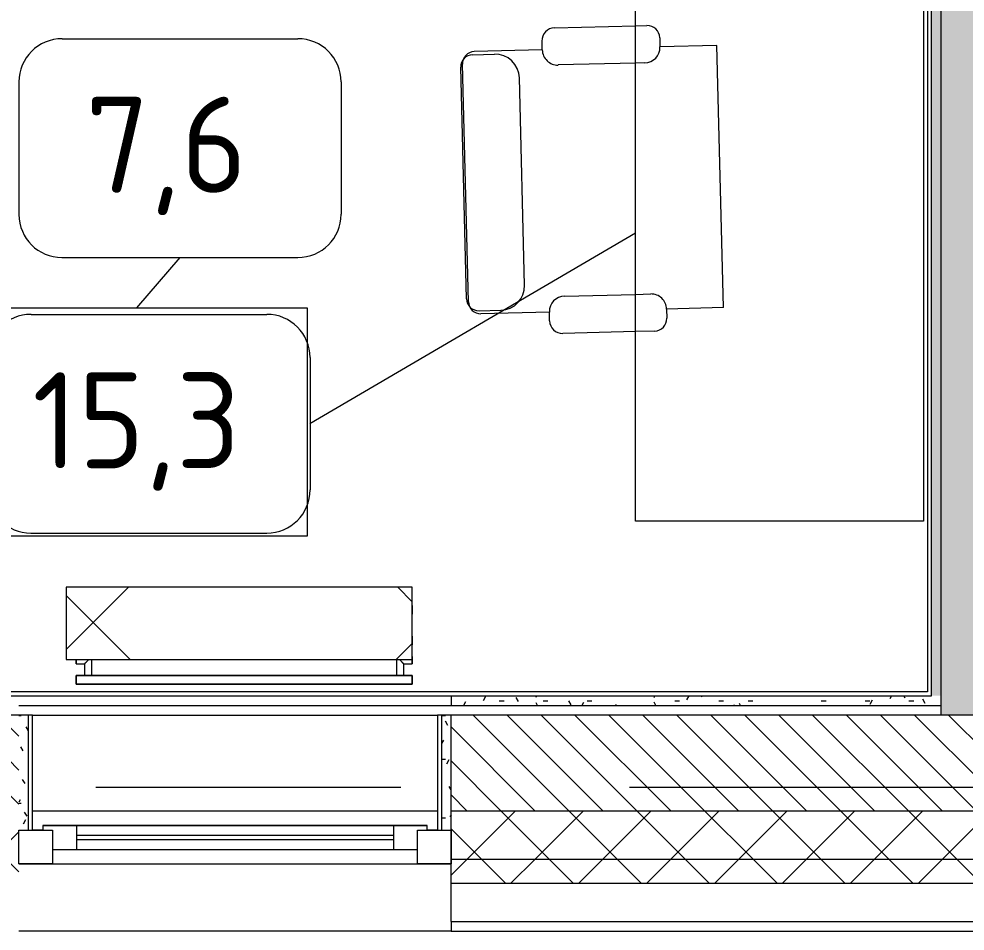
# Model space of a CAD drawing. Header units: millimetres. Extents: x 35840 to 252964, y -8553 to 29000.
# Drawn here: x 77080 to 79050, y 3300 to 5200 of the extents above; entities that cross this region are included whole.
import ezdxf

# ---------------------------------------------------------------- set-up
doc = ezdxf.new("R2010")
doc.units = ezdxf.units.MM
doc.linetypes.add('Осевая', pattern=[3175, 635, -476.25, 1587.5, -476.25])
for name, color, linetype, lineweight in [('A-GLAZ', 7, 'Continuous', 9), ('A-GLAZ-1', 7, 'Continuous', 13), ('A-WALL', 7, 'Continuous', 9), ('I-FURN-IDEN', 7, 'Continuous', 9), ('I-WALL', 7, 'Continuous', 9), ('Знаки', 7, 'Continuous', 9), ('Оси-2', 7, 'Осевая', 9)]:
    doc.layers.add(name, color=color, linetype=linetype, lineweight=lineweight)
for name, color, linetype, lineweight, true_color in [('A-WALL-1', 9, 'Continuous', 9, 0x808080), ('A-WALL-FNSH-1', 9, 'Continuous', 9, 0x808080), ('I-FURN-1', 9, 'Continuous', 9, 0x808080), ('M-EQPM-1', 7, 'Continuous', 9, 0xb2b2b2)]:
    doc.layers.add(name, color=color, linetype=linetype, lineweight=lineweight, true_color=true_color)
doc.styles.add('GOST Common', font='GOST_Common.ttf', dxfattribs={"height": 200})
pattern_1 = [(45, (600, 0), (-70.71068, 70.71068), []), (135, (600, 0), (-70.71068, -70.71068), [])]
pattern_2 = [(0, (600, 0), (121.92, 30.48), [10.058, -81.382, 10.058, -81.382, -487.68]), (0, (600, 0), (121.92, 30.48), [-182.88, 10.058, -172.822, 10.058, -81.382, -213.36]), (0, (600, 0), (121.92, 30.48), [-457.2, 10.058, -50.902, 10.058, -142.342]), (120, (645.72, 15.24), (-87.356454, 90.345817), [10.058, -81.382, 10.058, -81.382, -487.68]), (120, (645.72, 15.24), (-87.356454, 90.345817), [-182.88, 10.058, -172.822, 10.058, -81.382, -213.36]), (120, (645.72, 15.24), (-87.356454, 90.345817), [-457.2, 10.058, -50.902, 10.058, -142.342]), (240, (660.96, 76.2), (-34.563546, -120.825817), [10.058, -81.382, 10.058, -81.382, -487.68]), (240, (660.96, 76.2), (-34.563546, -120.825817), [-182.88, 10.058, -172.822, 10.058, -81.382, -213.36]), (240, (660.96, 76.2), (-34.563546, -120.825817), [-457.2, 10.058, -50.902, 10.058, -142.342])]

# ---------------------------------------------------------------- blocks, each defined once
blk = doc.blocks.new('120_Окно_СКБ_1Ст - 120_Окно_СКБ_1Ст 900х2500_h_-19906774-План расстановки мебели и оборудования 1 этажа в осях 12-23')
at = {"layer": 'A-GLAZ'}
for p, q in [((450, -5), (-450, -5)), ((-330, -55), (330, -55)), ((-422, -75), (-400, -75)), ((330, -65), (-330, -65)), ((400, -75), (422, -75))]:
    blk.add_line(p, q, dxfattribs=at)
at = {"layer": 'A-GLAZ-1'}
for p, q in [((-450, -75), (-450, -5)), ((-450, -5), (-380, -5)), ((-380, -5), (-380, -75)), ((380, -75), (380, -5)), ((380, -5), (450, -5)), ((450, -5), (450, -75)), ((380, -35), (-380, -35)), ((-380, -35), (-380, -75)), ((-330, -85), (-330, -35)), ((330, -85), (330, -35)), ((380, -75), (380, -35)), ((-380, -75), (-450, -75)), ((-380, -75), (-400, -75)), ((-400, -75), (-400, -85)), ((450, -75), (380, -75)), ((400, -75), (380, -75)), ((400, -85), (400, -75)), ((-400, -85), (400, -85)), ((400, -85), (-400, -85))]:
    blk.add_line(p, q, dxfattribs=at)
blk = doc.blocks.new('Стол базовый прямоугольный - 15_3-25644466-План расстановки мебели и оборудования 1 этажа в осях 12-23')
at = {"layer": 'I-FURN-1'}
for p, q in [((-600, 300), (600, 300)), ((-600, -300), (-600, 300)), ((600, 300), (600, -300)), ((600, -300), (-600, -300))]:
    blk.add_line(p, q, dxfattribs=at)
blk = doc.blocks.new('Стул-Кресло рабочее _с подлокотниками_ - 15_5-25644467-План расстановки мебели и оборудования 1 этажа в осях 12-23')
at = {"layer": 'I-FURN-1'}
for p, q in [((-106.7, 244), (388.6, 244)), ((-100.3, 247.8), (382.3, 247.8)), ((-132.1, 76.1), (-132.1, 218.6)), ((-125.7, 222.4), (-125.7, 177)), ((407.7, 222.4), (407.7, 177)), ((414, 77.1), (414, 218.6)), ((-74.9, 126.2), (356.9, 126.2)), ((-150.4, 76.1), (-132.1, 76.1)), ((414, 77.1), (432.4, 77.1)), ((-177.3, -102.2), (-177.3, 49.2)), ((-99.8, 43.8), (-99.8, -104.2)), ((381.8, -116.3), (381.8, 44.8)), ((459.2, 50.3), (459.2, -118.3)), ((-177.3, -142), (-177.3, -102.2)), ((-99.8, -104.2), (-99.8, -135.9)), ((381.8, -135.9), (381.8, -116.3)), ((459.2, -118.3), (459.2, -142)), ((-132.1, -168.2), (-151.1, -168.2)), ((-132.1, -286.9), (-132.1, -168.2)), ((414, -286.9), (414, -168.2)), ((433.1, -168.2), (414, -168.2)), ((-132.1, -286.9), (414, -286.9))]:
    blk.add_line(p, q, dxfattribs=at)
for centre, radius, start, end in [((-106.7, 218.6), 25.4, 90, 180), ((-100.3, 222.4), 25.4, 90, 180), ((382.3, 222.4), 25.4, 360, 90), ((388.6, 218.6), 25.4, 360, 90), ((-74.9, 177), 50.8, 180, 270), ((356.9, 177), 50.8, 270, 360), ((-150.4, 49.2), 26.9, 90, 180), ((-132.1, 43.8), 32.3, 360, 90), ((414, 44.8), 32.3, 90, 180), ((432.4, 50.3), 26.9, 360, 90), ((-132.1, -135.9), 32.3, 270, 0), ((414, -135.9), 32.3, 180, 270), ((-151.1, -142), 26.2, 180, 270), ((433.1, -142), 26.2, 270, 360)]:
    blk.add_arc(centre, radius, start, end, dxfattribs=at)
blk = doc.blocks.new('Стол базовый прямоугольный - 7_6-25644746-План расстановки мебели и оборудования 1 этажа в осях 12-23')
at = {"layer": 'I-FURN-1'}
for p, q in [((-355, 237.5), (355, 237.5)), ((-355, -237.5), (-355, 237.5)), ((355, 237.5), (355, -237.5)), ((355, -237.5), (-355, -237.5))]:
    blk.add_line(p, q, dxfattribs=at)
blk = doc.blocks.new('radiator_prado_classic_z_tip_30_po exemplyaru - Classic Z Тип 30-500-V204-План расстановки мебели и оборудования 1 этажа в осях 12-23')
at = {"layer": 'M-EQPM-1'}
for p, q in [((700, 210), (700, 228)), ((700, 228), (700, 210)), ((700, 146), (700, 164)), ((700, 164), (700, 146)), ((700, 121.5), (700, 106.5)), ((700, 121.2), (700, 121.5)), ((700, 121.5), (700, 121.2)), ((700, 121.2), (700, 121.5)), ((700, 106.8), (700, 121.2)), ((700, 121.2), (700, 106.8)), ((700, 106.8), (700, 121.2)), ((0, 115.9), (0, 106.8)), ((0, 106.5), (0, 115.9)), ((0, 115.9), (0, 114)), ((0, 114), (0, 115.9)), ((0, 114), (0, 112.1)), ((0, 112.1), (0, 114)), ((0, 112.1), (0, 110.2)), ((0, 110.2), (0, 112.1)), ((0, 110.2), (0, 108.7)), ((0, 108.7), (0, 110.2)), ((0, 108.7), (0, 106.8)), ((0, 106.8), (0, 108.7)), ((0, 106.8), (0, 106.5)), ((0, 106.8), (0, 106.8)), ((0, 106.5), (17.5, 106.5)), ((0, 106.5), (17.5, 106.5)), ((17.5, 106.5), (17.5, 82)), ((17.5, 106.5), (17.5, 82)), ((32.5, 82), (32.5, 115.9)), ((32.5, 82), (32.5, 115.9)), ((667.5, 115.9), (667.5, 82)), ((667.5, 115.9), (667.5, 82)), ((682.5, 82), (682.5, 106.5)), ((682.5, 106.5), (700, 106.5)), ((682.5, 82), (682.5, 106.5)), ((682.5, 106.5), (700, 106.5)), ((700, 106.5), (700, 106.8)), ((700, 106.8), (700, 106.5)), ((700, 106.5), (700, 106.8)), ((700, 82), (0, 82)), ((0, 82), (0, 64)), ((0, 64), (0, 82)), ((0, 82), (17.5, 82)), ((32.5, 82), (17.5, 82)), ((17.5, 82), (32.5, 82)), ((32.5, 82), (17.5, 82)), ((17.5, 82), (32.5, 82)), ((18.5, 82), (31.5, 82)), ((32.5, 82), (667.5, 82)), ((682.5, 82), (667.5, 82)), ((667.5, 82), (682.5, 82)), ((682.5, 82), (667.5, 82)), ((667.5, 82), (668.5, 82)), ((668.5, 82), (682.5, 82)), ((668.5, 82), (681.5, 82)), ((682.5, 82), (700, 82)), ((700, 64), (700, 82)), ((700, 82), (700, 64)), ((700, 64), (0, 64)), ((0, 64), (700, 64))]:
    blk.add_line(p, q, dxfattribs=at)
for points, knots in [([(17.5, 106.5), (17.5, 106.5), (17.5, 106.5), (17.7, 106.7), (17.8, 106.8), (17.9, 106.9), (18.1, 107.1), (18.3, 107.3), (18.5, 107.5), (18.7, 107.7), (19, 108), (19.3, 108.3), (19.6, 108.6), (19.8, 108.9), (20.3, 109.3), (20.7, 109.7), (21.1, 110.1), (21.6, 110.6), (22.4, 111.4), (23.6, 112.6), (24.5, 113.5), (25, 114)], [0, 0, 0, 0, 0.071429, 0.107143, 0.142857, 0.178571, 0.214286, 0.25, 0.285714, 0.321429, 0.357143, 0.392857, 0.428571, 0.464286, 0.5, 0.571429, 0.607143, 0.642857, 0.714286, 0.857143, 1, 1, 1, 1]), ([(17.5, 106.5), (17.5, 106.5), (17.5, 106.5), (17.7, 106.7), (17.7, 106.7), (17.8, 106.8)], [0, 0, 0, 0, 0.0714286, 0.1071429, 0.1428571, 0.1428571, 0.1428571, 0.1428571]), ([(17.8, 106.8), (17.7, 106.7), (17.7, 106.7), (17.5, 106.5), (17.5, 106.5), (17.5, 106.5)], [0.8571429, 0.8571429, 0.8571429, 0.8571429, 0.8928571, 0.9285714, 1, 1, 1, 1]), ([(17.8, 106.8), (17.7, 106.7), (17.7, 106.7), (17.5, 106.5), (17.5, 106.5), (17.5, 106.5)], [0.8571429, 0.8571429, 0.8571429, 0.8571429, 0.8928571, 0.9285714, 1, 1, 1, 1]), ([(22.1, 111.1), (21.9, 110.9), (21.6, 110.6), (21.1, 110.1), (20.8, 109.8), (20.5, 109.5), (20.2, 109.2), (19.8, 108.9), (19.6, 108.6), (19.3, 108.3), (19, 108), (18.7, 107.7), (18.5, 107.5), (18.3, 107.3), (18.1, 107.1), (17.9, 106.9), (17.8, 106.8), (17.8, 106.8)], [0.2857143, 0.2857143, 0.2857143, 0.2857143, 0.3571429, 0.3928571, 0.4285714, 0.4642857, 0.5, 0.5357143, 0.5714286, 0.6071429, 0.6428571, 0.6785714, 0.7142857, 0.75, 0.7857143, 0.8214286, 0.8571429, 0.8571429, 0.8571429, 0.8571429]), ([(18.5, 107.5), (18.6, 107.6), (18.7, 107.7), (19, 108), (19.3, 108.3), (19.6, 108.6), (19.9, 108.8), (20.3, 109.3), (20.6, 109.6), (20.8, 109.8)], [0.2857143, 0.2857143, 0.2857143, 0.2857143, 0.3214286, 0.3571429, 0.3928571, 0.4285714, 0.4642857, 0.5, 0.5714286, 0.5714286, 0.5714286, 0.5714286]), ([(20.8, 109.8), (20.9, 109.9), (21.1, 110.1), (21.6, 110.6), (21.9, 110.9), (22.1, 111.1)], [0.5714286, 0.5714286, 0.5714286, 0.5714286, 0.6071429, 0.6428571, 0.7142857, 0.7142857, 0.7142857, 0.7142857]), ([(22.1, 111.1), (21.9, 110.9), (21.6, 110.6), (21.1, 110.1), (20.9, 109.9), (20.8, 109.8)], [0.2857143, 0.2857143, 0.2857143, 0.2857143, 0.3571429, 0.3928571, 0.4285714, 0.4285714, 0.4285714, 0.4285714]), ([(682.5, 106.5), (682.5, 106.5), (682.5, 106.5), (682.3, 106.7), (682.2, 106.8), (682.1, 106.9), (681.9, 107.1), (681.7, 107.3), (681.5, 107.5), (681.3, 107.7), (681, 108), (680.7, 108.3), (680.4, 108.6), (680.1, 108.8), (679.7, 109.3), (679.3, 109.7), (678.9, 110.1), (678.4, 110.6), (677.6, 111.4), (676.4, 112.6), (675.5, 113.5), (675, 114)], [0, 0, 0, 0, 0.071429, 0.107143, 0.142857, 0.178571, 0.214286, 0.25, 0.285714, 0.321429, 0.357143, 0.392857, 0.428571, 0.464286, 0.5, 0.571429, 0.607143, 0.642857, 0.714286, 0.857143, 1, 1, 1, 1]), ([(677.9, 111.1), (678.1, 110.9), (678.4, 110.6), (678.9, 110.1), (679.2, 109.8), (679.5, 109.5), (679.8, 109.2), (680.1, 108.8), (680.4, 108.6), (680.7, 108.3), (681, 108), (681.3, 107.7), (681.5, 107.5), (681.7, 107.3), (681.9, 107.1), (682.1, 106.9), (682.2, 106.8), (682.2, 106.8)], [0.2857143, 0.2857143, 0.2857143, 0.2857143, 0.3571429, 0.3928571, 0.4285714, 0.4642857, 0.5, 0.5357143, 0.5714286, 0.6071429, 0.6428571, 0.6785714, 0.7142857, 0.75, 0.7857143, 0.8214286, 0.8571429, 0.8571429, 0.8571429, 0.8571429]), ([(677.9, 111.1), (678.1, 110.9), (678.4, 110.6), (678.9, 110.1), (679.1, 109.9), (679.2, 109.8)], [0.2857143, 0.2857143, 0.2857143, 0.2857143, 0.3571429, 0.3928571, 0.4285714, 0.4285714, 0.4285714, 0.4285714]), ([(682.2, 106.8), (682.2, 106.8), (682.1, 106.9), (681.9, 107.1), (681.7, 107.3), (681.5, 107.5), (681.3, 107.7), (681, 108), (680.7, 108.3), (680.4, 108.6), (680.1, 108.8), (679.7, 109.3), (679.3, 109.7), (678.9, 110.1), (678.4, 110.6), (678.1, 110.9), (677.9, 111.1)], [0.1428571, 0.1428571, 0.1428571, 0.1428571, 0.1785714, 0.2142857, 0.25, 0.2857143, 0.3214286, 0.3571429, 0.3928571, 0.4285714, 0.4642857, 0.5, 0.5714286, 0.6071429, 0.6428571, 0.7142857, 0.7142857, 0.7142857, 0.7142857]), ([(682.2, 106.8), (682.3, 106.7), (682.3, 106.7), (682.5, 106.5), (682.5, 106.5), (682.5, 106.5)], [0.8571429, 0.8571429, 0.8571429, 0.8571429, 0.8928571, 0.9285714, 1, 1, 1, 1]), ([(682.2, 106.8), (682.3, 106.7), (682.3, 106.7), (682.5, 106.5), (682.5, 106.5), (682.5, 106.5)], [0.8571429, 0.8571429, 0.8571429, 0.8571429, 0.8928571, 0.9285714, 1, 1, 1, 1]), ([(682.5, 106.5), (682.5, 106.5), (682.5, 106.5), (682.3, 106.7), (682.3, 106.7), (682.2, 106.8)], [0, 0, 0, 0, 0.0714286, 0.1071429, 0.1428571, 0.1428571, 0.1428571, 0.1428571])]:
    blk.add_open_spline(points, degree=3, knots=knots, dxfattribs=at)
for points in [[(20.8, 109.8), (20.7, 109.7), (20.5, 109.5), (20.2, 109.2), (19.9, 108.8), (19.6, 108.6), (19.3, 108.3), (19, 108), (18.7, 107.7), (18.5, 107.5), (18.3, 107.3), (18.1, 107.1), (17.9, 106.9), (17.8, 106.8), (17.8, 106.8)], [(17.8, 106.8), (17.8, 106.8), (17.9, 106.9), (18.1, 107.1), (18.3, 107.3), (18.4, 107.4), (18.5, 107.5)], [(25, 114), (24.5, 113.5), (23.6, 112.6), (22.6, 111.6), (22.1, 111.1)], [(22.1, 111.1), (22.6, 111.6), (23.1, 112.1), (23.6, 112.6)], [(23.6, 112.6), (23.1, 112.1), (22.6, 111.6), (22.1, 111.1)], [(25, 114), (24.5, 114.5), (24, 115), (23.6, 115.4)], [(23.6, 115.4), (24, 115), (24.5, 114.5), (25, 114)], [(23.6, 115.4), (24, 115), (24.5, 114.5), (25, 114)], [(25, 114), (24.5, 114.5), (24, 115), (23.6, 115.4)], [(23.6, 112.6), (24, 113), (24.5, 113.5), (25, 114)], [(25, 114), (24.5, 113.5), (24, 113), (23.6, 112.6)], [(676.4, 115.4), (676, 115), (675.5, 114.5), (675, 114)], [(675, 114), (675.5, 114.5), (676, 115), (676.4, 115.4)], [(676.4, 115.4), (676, 115), (675.5, 114.5), (675, 114)], [(675, 114), (675.5, 114.5), (676, 115), (676.4, 115.4)], [(675, 114), (675.5, 113.5), (676.4, 112.6), (677.4, 111.6), (677.9, 111.1)], [(675, 114), (675.5, 113.5), (676.4, 112.6), (677.4, 111.6), (677.9, 111.1)], [(677.9, 111.1), (677.4, 111.6), (676.4, 112.6), (675.5, 113.5), (675, 114)], [(679.2, 109.8), (679.3, 109.7), (679.5, 109.5), (679.8, 109.2), (680.1, 108.8), (680.4, 108.6), (680.7, 108.3), (681, 108), (681.3, 107.7), (681.5, 107.5), (681.7, 107.3), (681.9, 107.1), (682.1, 106.9), (682.2, 106.8), (682.2, 106.8)]]:
    blk.add_open_spline(points, degree=3, dxfattribs=at)
blk = doc.blocks.new('Экран радиатора - Зашивка радиатора_ с перфорацией М5-33244793-План расстановки мебели и оборудования 1 этажа в осях 12-23')
at = {"layer": 'Знаки'}
h = blk.add_hatch(dxfattribs=at)
h.set_pattern_fill('FP_97', color=256, style=0, pattern_type=2)
h.set_pattern_definition([(225, (78328.74, 3836), (353.5534, -353.5534), []), (315, (78328.74, 3836), (353.5534, 353.5534), [])])
h.paths.add_polyline_path([(1536.8, -29.9), (1030, -29.9), (1030, -179.9), (1750, -179.9), (1750, -29.9), (1718, -29.9)])
for p, q in [((1750, -29.9), (1030, -29.9)), ((1030, -29.9), (1030, -179.9)), ((1750, -179.9), (1750, -29.9)), ((1030, -179.9), (1750, -179.9))]:
    blk.add_line(p, q, dxfattribs=at)
blk = doc.blocks.new('Марка_Мебель - В прямоуг_Balcon_Марка-25523697-План расстановки мебели и оборудования 1 этажа в осях 12-23')
at = {"layer": 'I-FURN-IDEN'}
for p, q in [((-2.455, 2.278), (2.455, 2.278)), ((-3.355, 1.378), (-3.355, -1.384)), ((3.355, 1.378), (3.355, -1.378)), ((-2.461, -2.278), (2.455, -2.278))]:
    blk.add_line(p, q, dxfattribs=at)
for centre, radius, start, end in [((-2.455, 1.378), 0.9, 90, 180), ((2.455, 1.378), 0.9, 0, 90), ((2.455, -1.378), 0.9, 270, 0), ((-2.461, -1.384), 0.893, 180, 270)]:
    blk.add_arc(centre, radius, start, end, dxfattribs=at)

msp = doc.modelspace()

# ---------------------------------------------------------------- hatches: boundary and pattern name
at = {"layer": 'A-WALL'}
h = msp.add_hatch(dxfattribs=at)
h.set_pattern_fill('FP_21', color=256, style=0, pattern_type=2)
h.set_pattern_definition([(135, (600, 0), (-35.35534, -35.35534), [])])
h.paths.add_polyline_path([(84200, 3550), (84200, 3750), (84100, 3750), (84100, 3550)])
h.paths.add_polyline_path([(81921.1, 3550), (82000, 3550), (82000, 3750), (80850, 3750), (80850, 3550)])
h.paths.add_polyline_path([(80109.4, 3550), (80350, 3550), (80350, 3750), (80080.5, 3750), (80080.5, 3550)])
h.paths.add_polyline_path([(79022.4, 3550), (79180.5, 3550), (79180.5, 3750), (77980, 3750), (77980, 3550)])
h.paths.add_polyline_path([(76123.7, 3550), (77080, 3550), (77080, 3750), (75980, 3750), (75980, 3550)])
h = msp.add_hatch(dxfattribs=at)
h.set_pattern_fill('FP_17', color=256, style=0, pattern_type=2)
h.set_pattern_definition(pattern_1)
h.paths.add_polyline_path([(84200, 3450), (84490.7, 3450), (84490.7, 3550), (84100, 3550), (84100, 3450)])
h.paths.add_polyline_path([(82000, 3450), (82000, 3550), (80080.5, 3550), (80080.5, 3450), (81921.1, 3450)])
h.paths.add_polyline_path([(79022.4, 3450), (79180.5, 3450), (79180.5, 3550), (77980, 3550), (77980, 3450)])
h.paths.add_polyline_path([(77080, 3450), (77080, 3550), (75858, 3550), (75858, 3450), (76848.4, 3450)])
h = msp.add_hatch(dxfattribs=at)
h.set_pattern_fill('FP_17', color=256, style=0, pattern_type=2)
h.set_pattern_definition(pattern_1)
h.paths.add_polyline_path([(84490.7, 3400), (84490.7, 3450), (84100, 3450), (84100, 3400)])
h.paths.add_polyline_path([(82000, 3400), (82000, 3450), (80080.5, 3450), (80080.5, 3400), (81921.1, 3400)])
h.paths.add_polyline_path([(77980, 3400), (79180.5, 3400), (79180.5, 3450), (77980, 3450)])
h.paths.add_polyline_path([(77080, 3400), (77080, 3450), (75858, 3450), (75858, 3400), (76848.4, 3400)])
at = {"layer": 'I-WALL'}
h = msp.add_hatch(dxfattribs=at)
h.set_pattern_fill('FP_22', color=256, style=0, pattern_type=2)
h.set_pattern_definition([(135, (600, 0), (-75.43415, -75.43415), [106.68, -17.78, 3.556, -17.78]), (135, (600, 75.39), (-75.43415, -75.43415), []), (50, (600, 0), (127.52922, -11.15758), [13.335, -146.685]), (355, (600, 0), (-24.66966, 133.74002), [10.668, -117.348]), (100.451, (610.63, -0.93), (102.85973, 122.58178), [11.333, -124.663]), (46.184, (600, 35.56), (189.75516, -29.43036), [20.002, -220.027]), (96.636, (615.81, 33.1), (166.1822, 173.1996), [17, -186.995]), (351.184, (600, 35.56), (166.18393, 173.19757), [16.002, -176.022]), (21, (617.78, 26.67), (106.13027, -71.58603), [13.335, -146.685]), (326, (617.78, 26.67), (43.26188, 128.93175), [10.668, -117.348]), (71.451, (626.62, 20.7), (149.39198, 57.34505), [11.333, -124.663]), (37.5, (600, 0), (2.162228, 59.188357), [3.353, -112.573, 3.353, -115.773, -117.792]), (37.5, (600, 0), (2.162228, 59.188357), [-235.052, 3.353, -114.44]), (7.5, (600, 0), (46.773857, 70.12615), [3.353, -64.567, 3.353, -109.906, -44.894]), (7.5, (600, 0), (46.773857, 70.12615), [-181.178, 3.353, -41.542]), (327.5, (560.35, 0), (94.91367, -4.010093), [3.353, -41.097, 3.353, -135.331, -184.023]), (327.5, (560.35, 0), (94.91367, -4.010093), [-183.134, 3.353, -180.67]), (317.5, (542.57, 0), (103.69057, 17.79882), [3.353, -54.432, 3.353, -88.748, -130.683]), (317.5, (542.57, 0), (103.69057, 17.79882), [-149.885, 3.353, -127.33])])
h.paths.add_polyline_path([(79000.5, 3750), (79100.5, 3750), (79100.5, 9100), (79000.5, 9100), (79000.5, 3826.1)])
h = msp.add_hatch(dxfattribs=at)
h.set_pattern_fill('FP_85', color=256, style=0, pattern_type=2)
h.set_pattern_definition(pattern_2)
h.paths.add_polyline_path([(79000.5, 3790), (79000.5, 9080), (78980.5, 9080), (78980.5, 3790)])
h = msp.add_hatch(dxfattribs=at)
h.set_pattern_fill('FP_85', color=256, style=0, pattern_type=2)
h.set_pattern_definition(pattern_2)
h.paths.add_polyline_path([(79000.5, 3770), (79000.5, 3790), (77980, 3790), (77980, 3770)])
h.paths.add_polyline_path([(76254.4, 3770), (77080, 3770), (77080, 3790), (76254.4, 3790)])
h = msp.add_hatch(dxfattribs=at)
h.set_pattern_fill('FP_85', color=256, style=0, pattern_type=2)
h.set_pattern_definition(pattern_2)
h.paths.add_polyline_path([(77100, 3510), (77100, 3750), (77080, 3750), (77080, 3510)])
h = msp.add_hatch(dxfattribs=at)
h.set_pattern_fill('FP_85', color=256, style=0, pattern_type=2)
h.set_pattern_definition(pattern_2)
h.paths.add_polyline_path([(77980, 3510), (77980, 3750), (77960, 3750), (77960, 3510)])

# ---------------------------------------------------------------- linework, layer by layer
at = {"layer": 'A-WALL'}
for p, q in [((78980.5, 3790), (78980.5, 9080)), ((77980, 3790), (78980.5, 3790)), ((77108, 3750), (77952, 3750)), ((79180.5, 3550), (77980, 3550)), ((77980, 3450), (79180.5, 3450)), ((77980, 3400), (79180.5, 3400)), ((77980, 3320), (79180.5, 3320)), ((77980, 3300), (77080, 3300))]:
    msp.add_line(p, q, dxfattribs=at)
at = {"layer": 'A-WALL-1'}
for p, q in [((79000.5, 3750), (79000.5, 9100)), ((77980, 3790), (77980, 3770)), ((77980, 3770), (79000.5, 3770)), ((77100, 3750), (75980, 3750)), ((77100, 3510), (77100, 3750)), ((79200.5, 3750), (77960, 3750)), ((77960, 3750), (77960, 3510)), ((77980, 3320), (77980, 3750)), ((77080, 3510), (77100, 3510)), ((77960, 3510), (77980, 3510))]:
    msp.add_line(p, q, dxfattribs=at)
at = {"layer": 'A-WALL-FNSH-1'}
for p, q in [((78972.5, 9072), (78972.5, 3798)), ((78972.5, 3798), (76282.4, 3798)), ((76310.1, 3790), (77980, 3790)), ((77108, 3750), (77100, 3750)), ((77108, 3510), (77108, 3750)), ((77952, 3750), (77952, 3510)), ((77960, 3750), (77952, 3750)), ((77100, 3510), (77108, 3510)), ((77952, 3510), (77960, 3510)), ((77980, 3320), (77980, 3300)), ((77980, 3300), (79180.5, 3300))]:
    msp.add_line(p, q, dxfattribs=at)
at = {"layer": 'I-FURN-IDEN'}
for p, q in [((78364, 4753.8), (77686.2, 4356.6)), ((77325.5, 4597.8), (77415.5, 4702.9))]:
    msp.add_line(p, q, dxfattribs=at)
at = {"layer": 'I-WALL'}
for p, q in [((77080, 3770), (77980, 3770)), ((77952, 3550), (77108, 3550))]:
    msp.add_line(p, q, dxfattribs=at)
at = {"layer": 'Оси-2'}
msp.add_line((39140.1, 3600), (82060, 3600), dxfattribs=at)

# ---------------------------------------------------------------- block references
at = {"layer": 'A-GLAZ', "rotation": 180}
msp.add_blockref('120_Окно_СКБ_1Ст - 120_Окно_СКБ_1Ст 900х2500_h_-19906774-План расстановки мебели и оборудования 1 этажа в осях 12-23', (77530, 3435), dxfattribs=at)
at = {"layer": 'I-FURN-1'}
for name, p, rotation in [('Стол базовый прямоугольный - 15_3-25644466-План расстановки мебели и оборудования 1 этажа в осях 12-23', (78664, 4753.8), 90.00000000000006), ('Стул-Кресло рабочее _с подлокотниками_ - 15_5-25644467-План расстановки мебели и оборудования 1 этажа в осях 12-23', (78257.4, 4723.2), 91.4456046381428)]:
    msp.add_blockref(name, p, dxfattribs=dict(at, rotation=rotation))
msp.add_blockref('Стол базовый прямоугольный - 7_6-25644746-План расстановки мебели и оборудования 1 этажа в осях 12-23', (77325.5, 4360.3), dxfattribs=at)
at = {"layer": 'I-FURN-IDEN', "xscale": 99.99999999999993, "yscale": 99.99999999999993, "zscale": 99.99999999999993}
for p in [(77415.5, 4930.6), (77350.8, 4356.6)]:
    msp.add_blockref('Марка_Мебель - В прямоуг_Balcon_Марка-25523697-План расстановки мебели и оборудования 1 этажа в осях 12-23', p, dxfattribs=at)
at = {"layer": 'M-EQPM-1'}
msp.add_blockref('radiator_prado_classic_z_tip_30_po exemplyaru - Classic Z Тип 30-500-V204-План расстановки мебели и оборудования 1 этажа в осях 12-23', (77199, 3750), dxfattribs=at)
at = {"layer": 'Знаки', "rotation": 180}
msp.add_blockref('Экран радиатора - Зашивка радиатора_ с перфорацией М5-33244793-План расстановки мебели и оборудования 1 этажа в осях 12-23', (78928.7, 3836), dxfattribs=at)

# ---------------------------------------------------------------- texts
at = {"layer": 'I-FURN-IDEN', "char_height": 200, "attachment_point": 1, "style": 'GOST Common'}
for s, insert, width in [('7,6', (77218.5, 5037.7), 440.928), ('15,3', (77107.8, 4463.7), 553.164)]:
    msp.add_mtext(s, dxfattribs=dict(at, insert=insert, width=width))

doc.saveas('drawing.dxf')
